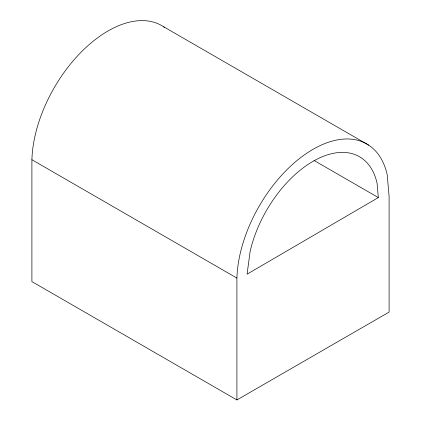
<?xml version="1.0" encoding="UTF-8"?>
<svg xmlns="http://www.w3.org/2000/svg" width="421" height="421" viewBox="0 0 421 421"><rect width="100%" height="100%" fill="white"/><g stroke="black" fill="none" stroke-linecap="round" stroke-linejoin="round"><path stroke-width="0.63" d="M378.326 197.575L247.074 274.187L250.137 251.326A92.983 53.683 -60 0 1 315.329 160.043A92.983 53.683 -60 0 1 377.074 183.224L378.326 197.575L314.04 160.459M236.912 399.95L389.099 312.087L389.099 196.439L387.199 174.683A107.676 62.166 -60 0 0 305.741 153.933A107.676 62.166 -60 0 0 236.912 278.086L236.912 399.95L31.901 281.591L31.901 159.722A107.676 62.166 -60 0 1 82.079 51.199A107.676 62.166 -60 0 1 164.727 27.507M163.706 26.807L368.712 145.166M31.901 159.722L236.912 278.086"/></g></svg>
